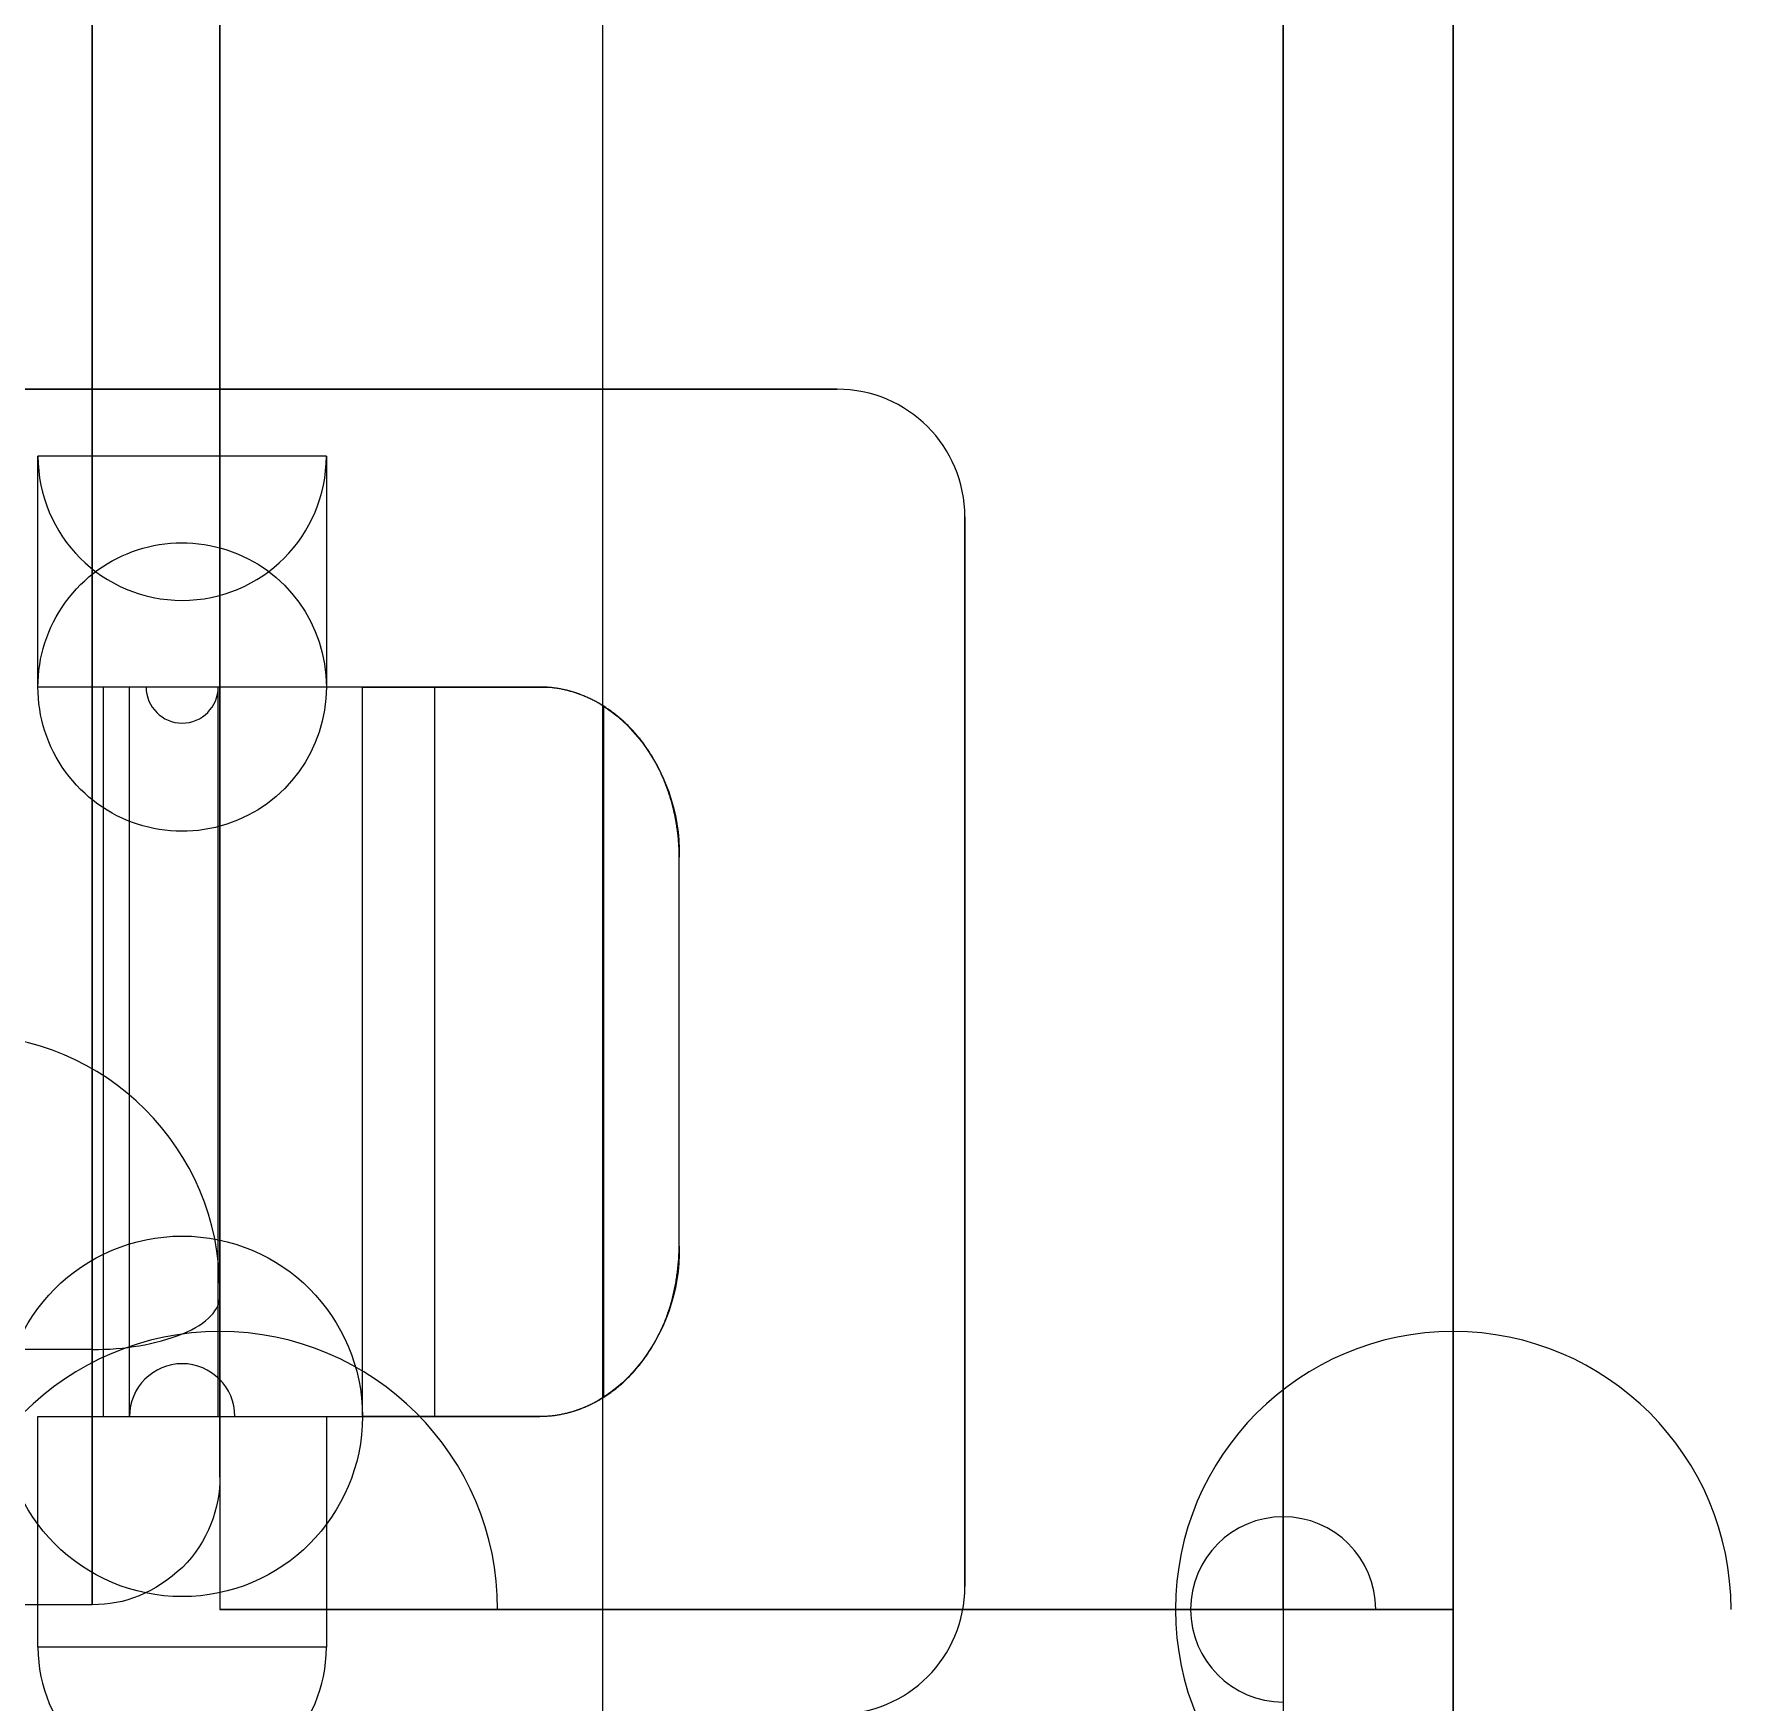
# Model space of a CAD drawing. Header units: millimetres. Extents: x -26.5 to 28.9, y -30 to 30.
# Drawn here: x 25.831 to 27.827, y -12.354 to -10.394 of the extents above; entities that cross this region are included whole.
import ezdxf

# ---------------------------------------------------------------- set-up
doc = ezdxf.new("R2010")
doc.units = ezdxf.units.MM
doc.layers.add('Feature', color=7, linetype='CONTINUOUS')

msp = doc.modelspace()

# ---------------------------------------------------------------- linework, layer by layer
at = {"layer": 'Feature'}
for p, q in [((26.5, 26.9975, 1.6), (26.5, -26.9975, 1.6)), ((26.5, 26.9975), (26.5, -26.9975)), ((26.5, 26.9975), (26.5, -26.9975)), ((26.5, 26.9975, 1.6), (26.5, -26.9975, 1.6)), ((27.3, -7.29, 4.2), (27.3, -12.89, 4.2)), ((27.3, -7.29, 4.2), (27.3, -12.89, 4.2)), ((27.5, -12.89, 4.4), (27.5, -7.29, 4.4)), ((27.5, -7.29, 4.5), (27.5, -12.89, 4.5)), ((27.5, -7.29, 4.5), (27.5, -12.89, 4.5)), ((27.5, -12.89, 4.4), (27.5, -7.29, 4.4)), ((25.9, -12.24, 3.34), (25.9, -7.94, 3.34)), ((25.9, -12.24, 3.34), (25.9, -7.94, 3.34)), ((26.05, -8.09, 3.19), (26.05, -12.09, 3.19)), ((26.05, -8.09, 3.19), (26.05, -12.09, 3.19)), ((25.9, -8.24, 2.76), (25.9, -11.94, 2.76)), ((25.9, -8.24, 2.76), (25.9, -11.94, 2.76)), ((26.05, -11.8774, 2.91), (26.05, -8.30256, 2.91)), ((26.05, -11.8774, 2.91), (26.05, -8.30256, 2.91)), ((27.3, -12.2455, 1.9), (27.3, -10.1, 1.9)), ((27.3, -12.2455, 1.9), (27.3, -10.1, 1.9)), ((27.5, -12.2455, 1.6), (27.5, -10.25, 1.6)), ((27.5, -10.25, 1.7), (27.5, -12.2455, 1.7)), ((27.5, -10.25, 1.7), (27.5, -12.2455, 1.7)), ((27.5, -12.2455, 1.6), (27.5, -10.25, 1.6)), ((26.7758, -10.8114, 4.5), (25.7357, -10.8114, 4.5)), ((25.7357, -10.8114, 4.2), (26.7758, -10.8114, 4.2)), ((25.7357, -10.8114, 4.2), (26.7758, -10.8114, 4.2)), ((26.7758, -10.8114, 4.5), (25.7357, -10.8114, 4.5)), ((26.7758, -10.8114, 4.2), (26.7758, -10.8114, 4.5)), ((26.7758, -10.8114, 4.2), (26.7758, -10.8114, 4.5)), ((25.8362, -11.1614, 4), (25.8362, -10.89, 4)), ((26.1753, -10.89, 4), (25.8362, -10.89, 4)), ((26.1753, -10.89, 4), (25.8362, -10.89, 4)), ((25.8362, -11.1614, 4), (25.8362, -10.89, 4)), ((26.1753, -10.89, 4), (26.1753, -11.1614, 4)), ((26.1753, -10.89, 4), (26.1753, -11.1614, 4)), ((26.9258, -12.2186, 4.5), (26.9258, -10.9614, 4.5)), ((26.9258, -10.9614, 4.2), (26.9258, -12.2186, 4.2)), ((26.9258, -10.9614, 4.2), (26.9258, -10.9614, 4.5)), ((26.9258, -10.9614, 4.2), (26.9258, -12.2186, 4.2)), ((26.9258, -12.2186, 4.5), (26.9258, -10.9614, 4.5)), ((26.9258, -10.9614, 4.2), (26.9258, -10.9614, 4.5)), ((26.1753, -11.1614, 4), (25.8362, -11.1614, 4)), ((26.1753, -11.1614, 4), (25.8362, -11.1614, 4)), ((25.9132, -12.0186, 4.33688), (25.9132, -11.1614, 4.33688)), ((25.9132, -12.0186, 4.33688), (25.9132, -11.1614, 4.33688)), ((25.9439, -11.1614, 4.29211), (25.9132, -11.1614, 4.33688)), ((25.9439, -11.1614, 4.29211), (25.9132, -11.1614, 4.33688)), ((25.9439, -12.0186, 4.29211), (25.9439, -11.1614, 4.29211)), ((25.9439, -12.0186, 4.29211), (25.9439, -11.1614, 4.29211)), ((26.0481, -12.0186, 4.27261), (26.0481, -11.1614, 4.27261)), ((26.3027, -11.1614, 4.44695), (26.0481, -11.1614, 4.27261)), ((26.0481, -12.0186, 4.27261), (26.0481, -11.1614, 4.27261)), ((26.3027, -11.1614, 4.44695), (26.0481, -11.1614, 4.27261)), ((26.2176, -12.0186, 4.02508), (26.2176, -11.1614, 4.02508)), ((26.2176, -12.0186, 4.02508), (26.2176, -11.1614, 4.02508)), ((26.2176, -11.1614, 4.02508), (26.4251, -11.1614, 4.16714)), ((26.2176, -11.1614, 4.02508), (26.4251, -11.1614, 4.16714)), ((26.3027, -12.0186, 4.44695), (26.3027, -11.1614, 4.44695)), ((26.4251, -11.1614, 4.42406), (26.3027, -11.1614, 4.44695)), ((26.3027, -12.0186, 4.44695), (26.3027, -11.1614, 4.44695)), ((26.4251, -11.1614, 4.42406), (26.3027, -11.1614, 4.44695)), ((26.4251, -11.1614, 4.16714), (26.4251, -11.1614, 4.42406)), ((26.4251, -11.1614, 4.16714), (26.4251, -11.1614, 4.42406)), ((26.5013, -11.996, 4.4098), (26.5013, -11.184, 4.4098)), ((26.5013, -11.996, 4.4098), (26.5013, -11.184, 4.4098)), ((26.5901, -11.8186, 4.28015), (26.5901, -11.3614, 4.28015)), ((26.5901, -11.8186, 4.28015), (26.5901, -11.3614, 4.28015)), ((26.05, -11.87, 1.9), (26.05, -12.2455, 1.9)), ((26.05, -11.87, 1.9), (26.05, -11.87, 1.6)), ((26.05, -11.87, 1.6), (26.05, -12.2455, 1.6)), ((26.05, -11.87, 1.9), (26.05, -12.2455, 1.9)), ((26.05, -11.87, 1.9), (26.05, -11.87, 1.6)), ((26.05, -11.87, 1.6), (26.05, -12.2455, 1.6)), ((26.05, -12.09, 3.12465), (26.05, -11.8774, 2.91)), ((26.05, -12.09, 3.12465), (26.05, -11.8774, 2.91)), ((25.9, -11.94, 2.76), (25.54, -11.94, 2.76)), ((25.9, -11.94, 2.76), (25.54, -11.94, 2.76)), ((25.9, -11.94, 2.76), (25.9, -12.24, 3.06294)), ((25.9, -11.94, 2.76), (25.9, -12.24, 3.06294)), ((25.8362, -12.29, 4), (25.8362, -12.0186, 4)), ((25.8362, -12.0186, 4), (26.1753, -12.0186, 4)), ((25.8362, -12.0186, 4), (26.1753, -12.0186, 4)), ((25.8362, -12.29, 4), (25.8362, -12.0186, 4)), ((25.9132, -12.0186, 4.33688), (25.9439, -12.0186, 4.29211)), ((25.9132, -12.0186, 4.33688), (25.9439, -12.0186, 4.29211)), ((26.0481, -12.0186, 4.27261), (26.3027, -12.0186, 4.44695)), ((26.0481, -12.0186, 4.27261), (26.3027, -12.0186, 4.44695)), ((26.1753, -12.0186, 4), (26.1753, -12.29, 4)), ((26.1753, -12.0186, 4), (26.1753, -12.29, 4)), ((26.4251, -12.0186, 4.16714), (26.2176, -12.0186, 4.02508)), ((26.4251, -12.0186, 4.16714), (26.2176, -12.0186, 4.02508)), ((26.3027, -12.0186, 4.44695), (26.4251, -12.0186, 4.42406)), ((26.3027, -12.0186, 4.44695), (26.4251, -12.0186, 4.42406)), ((26.4251, -12.0186, 4.16714), (26.4251, -12.0186, 4.42406)), ((26.4251, -12.0186, 4.16714), (26.4251, -12.0186, 4.42406)), ((26.05, -12.09, 3.19), (26.05, -12.09, 3.12465)), ((26.05, -12.09, 3.19), (26.05, -12.09, 3.12465)), ((26.9258, -12.2186, 4.2), (26.9258, -12.2186, 4.5)), ((26.9258, -12.2186, 4.2), (26.9258, -12.2186, 4.5)), ((25.9, -12.24, 3.06294), (23.55, -12.24, 3.06294)), ((25.9, -12.24, 3.06294), (23.55, -12.24, 3.06294)), ((25.9, -12.24, 3.34), (25.54, -12.24, 3.34)), ((25.9, -12.24, 3.34), (25.54, -12.24, 3.34)), ((25.9, -12.24, 3.06294), (25.9, -12.24, 3.34)), ((25.9, -12.24, 3.06294), (25.9, -12.24, 3.34)), ((27.5, -12.2455, 1.6), (26.05, -12.2455, 1.6)), ((26.05, -12.2455, 1.9), (27.3, -12.2455, 1.9)), ((26.05, -12.2455, 1.9), (27.3, -12.2455, 1.9)), ((27.5, -12.2455, 1.6), (26.05, -12.2455, 1.6)), ((27.3, -12.2455, 1.9), (27.5, -12.2455, 1.7)), ((27.3, -12.2455, 1.9), (27.5, -12.2455, 1.7)), ((26.1753, -12.29, 4), (25.8362, -12.29, 4)), ((26.1753, -12.29, 4), (25.8362, -12.29, 4))]:
    msp.add_line(p, q, dxfattribs=at)
for centre, radius, start, end in [((26.7758, -10.9614, 4.5), 0.15, 0, 90), ((26.7758, -10.9614, 4.2), 0.15, 0, 90), ((26.7758, -10.9614, 4.5), 0.15, 0, 90), ((26.7758, -10.9614, 4.2), 0.15, 0, 90), ((25.6038, -11.1614, 4.125), 0.3094, -6.57893e-13, 0), ((25.6038, -11.1614, 4.125), 0.3094, -6.57893e-13, 0), ((26.0057, -11.1614, 4.33449), 0.3094, 180, 180), ((26.0057, -11.1614, 4.33449), 0.3094, 180, 180), ((26.0057, -10.89, 4.33449), 0.16954, -180, 0), ((26.0057, -10.89, 4.33449), 0.16954, -180, 0), ((26.0057, -11.1614, 4.33449), 0.16954, -4.80353e-13, -6.00331e-13), ((26.0057, -11.1614, 4.33449), 0.16954, -4.80353e-13, -6.00331e-13), ((26.0057, -11.1614, 4.33449), 0.04238, 180, 0), ((26.0057, -11.1614, 4.33449), 0.04238, 180, 0), ((25.75, -11.87, 1.9), 0.3, 0, 90), ((25.75, -11.87, 1.9), 0.3, 0, 90), ((25.75, -11.87, 1.6), 0.3, 0, 90), ((25.75, -11.87, 1.6), 0.3, 0, 90), ((26.0057, -12.0186, 4.33449), 0.21188, 6.00331e-13, 4.80353e-13), ((26.0057, -12.0186, 4.33449), 0.21188, 6.00331e-13, 4.80353e-13), ((26.0057, -12.0186, 4.33449), 0.16954, -180, -180), ((26.0057, -12.0186, 4.33449), 0.16954, -180, -180), ((26.05, -12.2455, 2.05), 0.32657, 0, -90), ((26.05, -12.2455, 2.05), 0.32657, 0, -90), ((27.5, -12.2455, 2.05), 0.32657, 0, -90), ((27.5, -12.2455, 2.05), 0.32657, 0, -90), ((26.0057, -12.0186, 4.33449), 0.06188, 0, 180), ((26.0057, -12.0186, 4.33449), 0.06188, 0, 180), ((27.3, -12.2455, 2.05), 0.10886, 0, -90), ((27.3, -12.2455, 2.05), 0.10886, 0, -90), ((26.7758, -12.2186, 4.5), 0.15, -90, 0), ((26.7758, -12.2186, 4.2), 0.15, -90, 0), ((26.7758, -12.2186, 4.5), 0.15, -90, 0), ((26.7758, -12.2186, 4.2), 0.15, -90, 0), ((26.05, -12.2455, 2.05), 0, -90, 0), ((26.05, -12.2455, 2.05), 0, -90, 0), ((27.5, -12.2455, 2.05), 0, -90, 0), ((27.5, -12.2455, 2.05), 0, -90, 0), ((26.0057, -12.29, 4.33449), 0.16954, -180, 0), ((26.0057, -12.29, 4.33449), 0.16954, -180, 0)]:
    msp.add_arc(centre, radius, start, end, dxfattribs=at)
for points, degree in [([(26.4251, -11.1614, 4.16714), (26.5133, -11.1586, 4.22755), (26.5924, -11.2547, 4.28174), (26.5901, -11.3614, 4.28015)], 3), ([(26.4251, -11.1614, 4.16714), (26.5133, -11.1586, 4.22755), (26.5924, -11.2547, 4.28174), (26.5901, -11.3614, 4.28015)], 3), ([(26.5013, -11.184, 4.4098), (26.4655, -11.1614, 4.41651), (26.4251, -11.1614, 4.42406)], 2), ([(26.5013, -11.184, 4.4098), (26.4655, -11.1614, 4.41651), (26.4251, -11.1614, 4.42406)], 2), ([(26.5901, -11.8186, 4.28015), (26.5924, -11.9255, 4.28174), (26.5131, -12.0214, 4.22742), (26.4251, -12.0186, 4.16714)], 3), ([(26.5901, -11.8186, 4.28015), (26.5924, -11.9255, 4.28174), (26.5131, -12.0214, 4.22742), (26.4251, -12.0186, 4.16714)], 3), ([(26.4251, -12.0186, 4.42406), (26.4655, -12.0186, 4.41651), (26.5013, -11.996, 4.4098)], 2), ([(26.4251, -12.0186, 4.42406), (26.4655, -12.0186, 4.41651), (26.5013, -11.996, 4.4098)], 2)]:
    msp.add_open_spline(points, degree=degree, dxfattribs=at)
for points, degree, knots in [([(26.5901, -11.3614, 4.28015), (26.59, -11.3308, 4.28026), (26.5821, -11.3005, 4.2918), (26.5748, -11.2729, 4.30247), (26.5617, -11.2492, 4.32163), (26.5385, -11.2076, 4.35541), (26.5013, -11.184, 4.4098)], 2, [0, 0, 0, 0.25, 0.25, 0.5, 0.5, 1, 1, 1]), ([(26.5901, -11.3614, 4.28015), (26.59, -11.3308, 4.28026), (26.5821, -11.3005, 4.2918), (26.5748, -11.2729, 4.30247), (26.5617, -11.2492, 4.32163), (26.5385, -11.2076, 4.35541), (26.5013, -11.184, 4.4098)], 2, [0, 0, 0, 0.25, 0.25, 0.5, 0.5, 1, 1, 1]), ([(26.5013, -11.996, 4.4098), (26.538, -11.973, 4.35627), (26.5618, -11.9305, 4.32145), (26.5888, -11.8827, 4.282), (26.5901, -11.8186, 4.28015)], 2, [0, 0, 0, 0.5, 0.5, 1, 1, 1]), ([(26.5013, -11.996, 4.4098), (26.538, -11.973, 4.35627), (26.5618, -11.9305, 4.32145), (26.5888, -11.8827, 4.282), (26.5901, -11.8186, 4.28015)], 2, [0, 0, 0, 0.5, 0.5, 1, 1, 1]), ([(25.9, -11.94, 2.76), (25.9383, -11.9402, 2.75949), (25.9736, -11.9341, 2.77413), (26.0061, -11.9217, 2.80393), (26.0359, -11.9094, 2.83325), (26.0505, -11.8921, 2.87483), (26.05, -11.8774, 2.91)], 3, [0, 0, 0, 0, 0.785398, 0.785398, 0.785398, 1.5708, 1.5708, 1.5708, 1.5708]), ([(25.9, -11.94, 2.76), (25.9383, -11.9402, 2.75949), (25.9736, -11.9341, 2.77413), (26.0061, -11.9217, 2.80393), (26.0359, -11.9094, 2.83325), (26.0505, -11.8921, 2.87483), (26.05, -11.8774, 2.91)], 3, [0, 0, 0, 0, 0.785398, 0.785398, 0.785398, 1.5708, 1.5708, 1.5708, 1.5708]), ([(26.05, -12.09, 3.19), (26.0505, -12.1252, 3.22517), (26.0359, -12.1667, 3.26675), (26.0061, -12.1961, 3.29607), (25.9736, -12.2259, 3.32587), (25.9383, -12.2405, 3.34051), (25.9, -12.24, 3.34)], 3, [1.5708, 1.5708, 1.5708, 1.5708, 2.35619, 2.35619, 2.35619, 3.14159, 3.14159, 3.14159, 3.14159]), ([(26.05, -12.09, 3.19), (26.0505, -12.1252, 3.22517), (26.0359, -12.1667, 3.26675), (26.0061, -12.1961, 3.29607), (25.9736, -12.2259, 3.32587), (25.9383, -12.2405, 3.34051), (25.9, -12.24, 3.34)], 3, [1.5708, 1.5708, 1.5708, 1.5708, 2.35619, 2.35619, 2.35619, 3.14159, 3.14159, 3.14159, 3.14159]), ([(26.05, -12.09, 3.12465), (26.0505, -12.1252, 3.11018), (26.0359, -12.1667, 3.09308), (26.0061, -12.1961, 3.08102), (25.9736, -12.2259, 3.06876), (25.9383, -12.2405, 3.06273), (25.9, -12.24, 3.06294)], 3, [1.5708, 1.5708, 1.5708, 1.5708, 2.35619, 2.35619, 2.35619, 3.14159, 3.14159, 3.14159, 3.14159]), ([(26.05, -12.09, 3.12465), (26.0505, -12.1252, 3.11018), (26.0359, -12.1667, 3.09308), (26.0061, -12.1961, 3.08102), (25.9736, -12.2259, 3.06876), (25.9383, -12.2405, 3.06273), (25.9, -12.24, 3.06294)], 3, [1.5708, 1.5708, 1.5708, 1.5708, 2.35619, 2.35619, 2.35619, 3.14159, 3.14159, 3.14159, 3.14159])]:
    msp.add_open_spline(points, degree=degree, knots=knots, dxfattribs=at)

doc.saveas('drawing.dxf')
